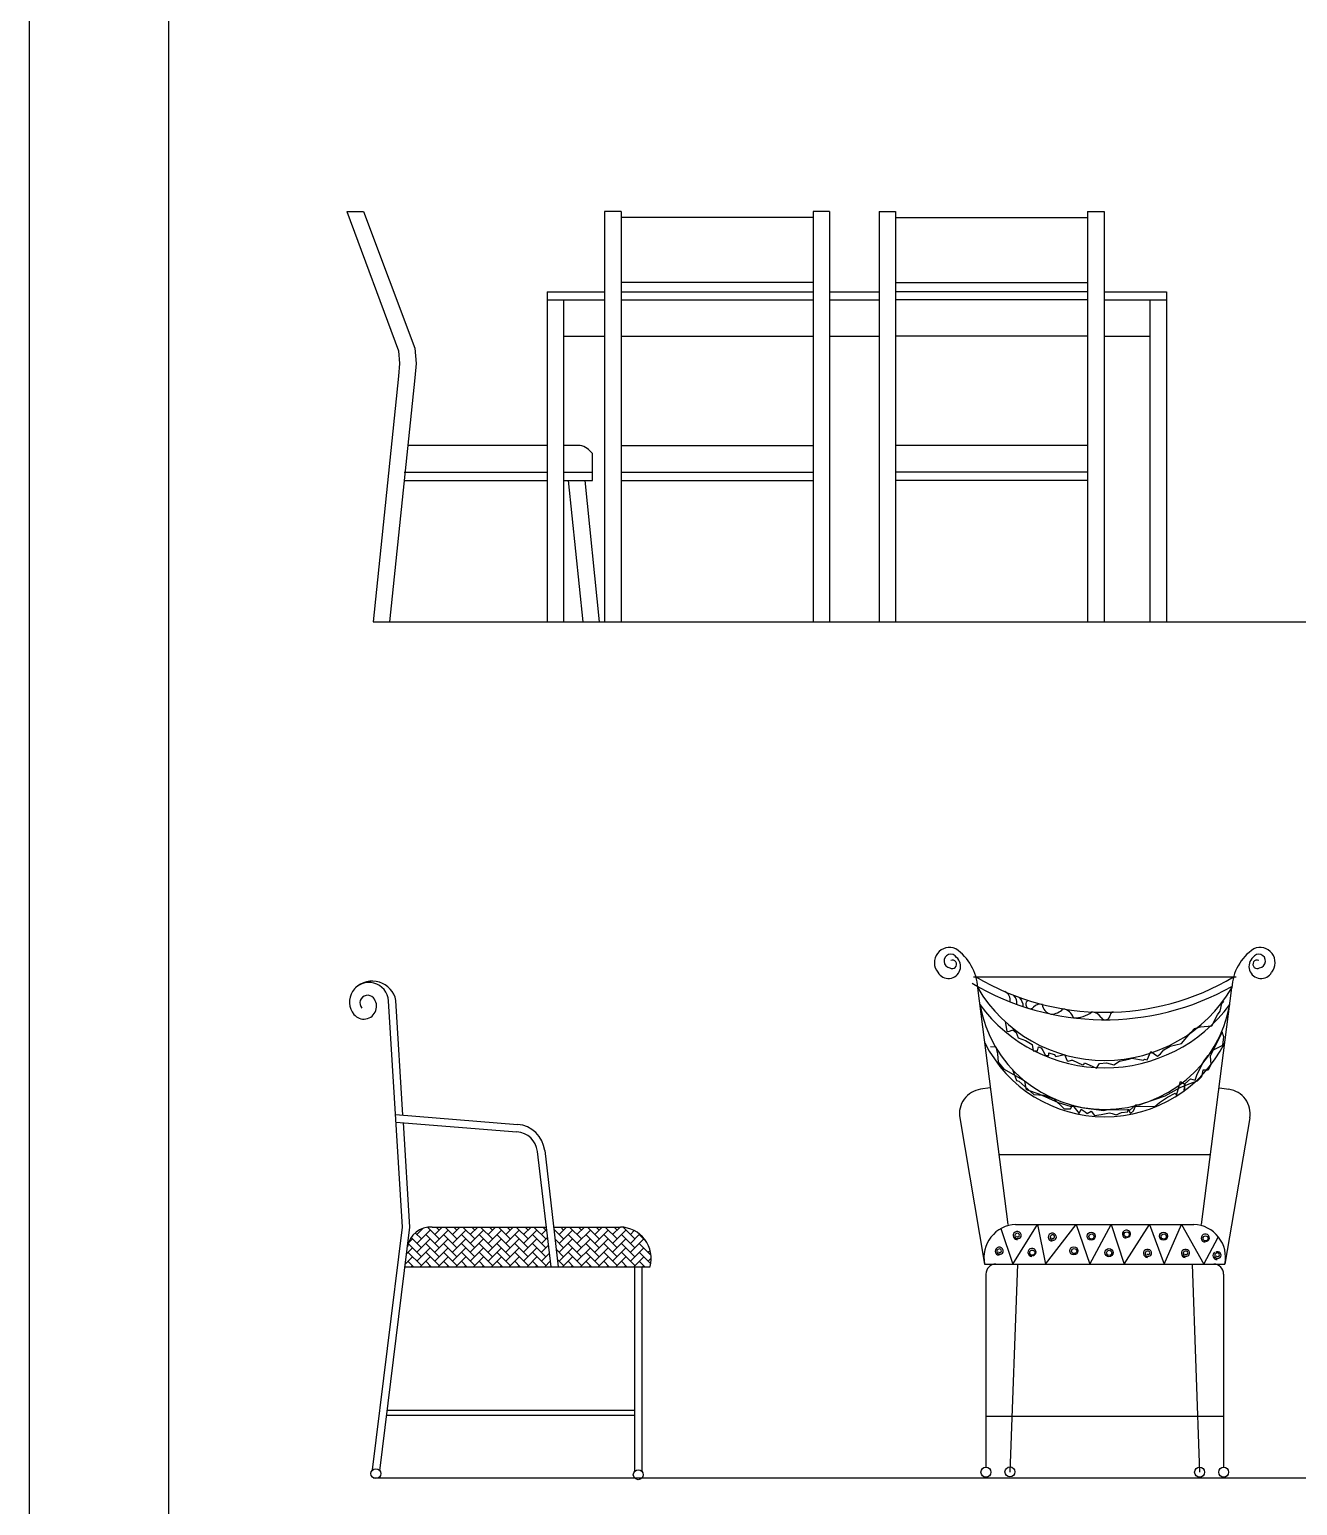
# Model space of a CAD drawing. Header units: inches. Extents: x 10 to 52.5, y 12.2 to 37.
# Drawn here: x 31.502 to 34.574, y 27.277 to 30.853 of the extents above; entities that cross this region are included whole.
import ezdxf

# ---------------------------------------------------------------- set-up
doc = ezdxf.new("R2010")
doc.units = ezdxf.units.IN
doc.header["$MEASUREMENT"] = 0
for name, color, linetype in [('02', 2, 'Continuous'), ('1', 1, 'Continuous'), ('kadrbm', 4, 'Continuous')]:
    doc.layers.add(name, color=color, linetype=linetype)

# ---------------------------------------------------------------- blocks, each defined once
blk = doc.blocks.new('kadrbm')
at = {"layer": 'kadrbm', "color": 4}
blk.add_lwpolyline([(0, 0), (0, 24.7972), (21, 24.7972), (21, 0), (0, 0)], close=True, dxfattribs=at)
blk.add_lwpolyline([(20.6631, 0.3257), (20.6631, 24.4603), (0.3369, 24.4603), (0.3369, 0.3257), (20.6631, 0.3257)], dxfattribs=at)

msp = doc.modelspace()

# ---------------------------------------------------------------- linework, layer by layer
at = {"layer": '02'}
for p, q in [((32.2703, 30.4114), (32.3114, 30.4114)), ((32.2703, 30.4114), (32.3955, 30.074)), ((32.3114, 30.4114), (32.4351, 30.0804)), ((32.895, 30.4114), (32.895, 29.4175)), ((32.935, 30.4114), (32.895, 30.4114)), ((32.935, 30.4114), (32.935, 29.4175)), ((33.4003, 30.3971), (32.935, 30.3971)), ((33.4003, 30.4114), (33.4003, 29.4175)), ((33.4403, 30.4114), (33.4003, 30.4114)), ((33.4403, 30.4114), (33.4403, 29.4175)), ((33.5601, 30.4114), (33.5601, 29.4175)), ((33.5601, 30.4114), (33.6001, 30.4114)), ((33.6001, 30.4114), (33.6001, 29.4175)), ((33.6001, 30.3971), (34.0654, 30.3971)), ((34.0654, 30.4114), (34.0654, 29.4175)), ((34.0654, 30.4114), (34.1054, 30.4114)), ((34.1054, 30.4114), (34.1054, 29.4175)), ((32.7564, 30.2175), (32.7564, 29.4175)), ((32.7564, 30.2175), (32.895, 30.2175)), ((33.4003, 30.2398), (32.935, 30.2398)), ((32.935, 30.2175), (33.4003, 30.2175)), ((33.4403, 30.2175), (33.5601, 30.2175)), ((33.6001, 30.2398), (34.0654, 30.2398)), ((34.0654, 30.2175), (33.6001, 30.2175)), ((34.1054, 30.2175), (34.2566, 30.2175)), ((34.2566, 30.2175), (34.2566, 29.4175)), ((32.7564, 30.1975), (32.895, 30.1975)), ((32.7964, 29.4175), (32.7964, 30.1975)), ((32.935, 30.1975), (33.4003, 30.1975)), ((33.4403, 30.1975), (33.5601, 30.1975)), ((34.0654, 30.1975), (33.6001, 30.1975)), ((34.1054, 30.1975), (34.2566, 30.1975)), ((34.2166, 30.1975), (34.2166, 29.4175)), ((32.7964, 30.1095), (32.895, 30.1095)), ((32.935, 30.1095), (33.4003, 30.1095)), ((33.4403, 30.1095), (33.5601, 30.1095)), ((34.0654, 30.1095), (33.6001, 30.1095)), ((34.1054, 30.1095), (34.2166, 30.1095)), ((32.3955, 30.074), (32.3983, 30.0433)), ((32.4351, 30.0804), (32.4384, 30.0433)), ((32.3983, 30.0433), (32.3955, 30.0127)), ((32.4384, 30.0433), (32.4353, 30.0089)), ((32.3955, 30.0127), (32.3342, 29.4175)), ((32.4353, 30.0089), (32.3744, 29.4175)), ((32.7578, 29.8448), (32.4184, 29.8448)), ((32.8358, 29.8448), (32.7964, 29.8448)), ((32.8659, 29.7604), (32.8659, 29.8254)), ((32.935, 29.8448), (33.4003, 29.8448)), ((34.0654, 29.8448), (33.6001, 29.8448)), ((32.4097, 29.7804), (32.7564, 29.7804)), ((32.4097, 29.7604), (32.7564, 29.7604)), ((32.7964, 29.7804), (32.8659, 29.7804)), ((32.7964, 29.7604), (32.8659, 29.7604)), ((32.8068, 29.7604), (32.8422, 29.4175)), ((32.847, 29.7604), (32.8823, 29.4175)), ((32.935, 29.7804), (33.4003, 29.7804)), ((32.935, 29.7604), (33.4003, 29.7604)), ((34.0654, 29.7804), (33.6001, 29.7804)), ((34.0654, 29.7604), (33.6001, 29.7604)), ((33.7891, 28.5577), (34.4251, 28.5577)), ((32.4054, 27.9515), (32.3716, 28.4995)), ((32.4067, 28.2225), (32.3896, 28.5006)), ((33.8727, 27.9577), (33.7992, 28.5314)), ((34.3415, 27.9577), (34.415, 28.5314)), ((34.3905, 28.4933), (34.3956, 28.4983)), ((34.3665, 28.439), (34.3804, 28.4655)), ((34.3804, 28.4655), (34.3867, 28.4743)), ((34.3867, 28.4743), (34.3905, 28.4933)), ((33.8656, 28.4491), (33.8695, 28.4263)), ((33.8695, 28.4263), (33.8746, 28.4251)), ((33.8746, 28.4251), (33.8847, 28.4289)), ((33.8847, 28.4289), (33.8923, 28.4225)), ((34.3159, 28.4225), (34.3247, 28.4326)), ((34.3247, 28.4326), (34.3387, 28.4364)), ((34.3387, 28.4364), (34.3665, 28.439)), ((33.8923, 28.4225), (33.8973, 28.4099)), ((33.8973, 28.4099), (33.915, 28.4036)), ((33.915, 28.4036), (33.9315, 28.3935)), ((33.9315, 28.3935), (33.934, 28.3783)), ((34.2653, 28.3897), (34.2931, 28.396)), ((34.2931, 28.396), (34.3058, 28.4112)), ((34.3058, 28.4112), (34.3159, 28.4225)), ((34.3918, 28.4238), (34.3627, 28.3657)), ((34.3703, 28.3809), (34.393, 28.3922)), ((34.3956, 28.4124), (34.3918, 28.4238)), ((34.393, 28.3922), (34.3956, 28.4124)), ((33.8442, 28.3872), (33.8303, 28.3884)), ((33.848, 28.3708), (33.8442, 28.3872)), ((33.8493, 28.3506), (33.848, 28.3708)), ((33.934, 28.3783), (33.9441, 28.3783)), ((33.9441, 28.3783), (33.9466, 28.3884)), ((33.9466, 28.3884), (33.953, 28.3859)), ((33.953, 28.3859), (33.9568, 28.3796)), ((33.9568, 28.3796), (33.9631, 28.367)), ((33.9631, 28.367), (33.9719, 28.367)), ((33.9719, 28.3733), (33.9846, 28.3695)), ((33.9719, 28.367), (33.9719, 28.3733)), ((33.9846, 28.3695), (33.9884, 28.3645)), ((33.9884, 28.3645), (34.0099, 28.3695)), ((34.0099, 28.3695), (34.0162, 28.3544)), ((34.0187, 28.3531), (34.0263, 28.3556)), ((34.0263, 28.3556), (34.0288, 28.3556)), ((34.0288, 28.3556), (34.0529, 28.3442)), ((34.1426, 28.3531), (34.1654, 28.3581)), ((34.1654, 28.3581), (34.173, 28.3607)), ((34.173, 28.3607), (34.2008, 28.3556)), ((34.2008, 28.3556), (34.2033, 28.3581)), ((34.2033, 28.3581), (34.2097, 28.3569)), ((34.2097, 28.3569), (34.2185, 28.3771)), ((34.2185, 28.3771), (34.235, 28.3657)), ((34.235, 28.3657), (34.2425, 28.3708)), ((34.2425, 28.3708), (34.2501, 28.3809)), ((34.2501, 28.3809), (34.2653, 28.3897)), ((34.3475, 28.3531), (34.3576, 28.367)), ((34.3576, 28.367), (34.3703, 28.3809)), ((34.3627, 28.3657), (34.3639, 28.3455)), ((33.8644, 28.3329), (33.8493, 28.3506)), ((33.9138, 28.3051), (33.8644, 28.3329)), ((33.8834, 28.3329), (33.8935, 28.3064)), ((34.0162, 28.3544), (34.0187, 28.3531)), ((34.0529, 28.3442), (34.0567, 28.3455)), ((34.0567, 28.3455), (34.0579, 28.3493)), ((34.0579, 28.3493), (34.0693, 28.3442)), ((34.0693, 28.3442), (34.087, 28.3367)), ((34.087, 28.3367), (34.0946, 28.348)), ((34.0946, 28.348), (34.111, 28.3493)), ((34.111, 28.3493), (34.1287, 28.3442)), ((34.1287, 28.3442), (34.1426, 28.3531)), ((34.326, 28.3076), (34.3311, 28.3215)), ((34.3311, 28.3215), (34.3475, 28.3531)), ((34.345, 28.3316), (34.3412, 28.3152)), ((34.3576, 28.3316), (34.345, 28.3316)), ((34.3639, 28.3455), (34.3576, 28.3316)), ((33.8293, 28.2886), (33.8063, 28.2853)), ((33.8935, 28.3064), (33.8986, 28.3051)), ((33.8986, 28.3051), (33.9353, 28.2723)), ((33.9176, 28.2836), (33.9138, 28.3051)), ((33.9479, 28.2735), (33.9176, 28.2836)), ((34.2893, 28.2887), (34.2527, 28.2685)), ((34.2805, 28.271), (34.2906, 28.3038)), ((34.3108, 28.2975), (34.2893, 28.2887)), ((34.2906, 28.3038), (34.3007, 28.2975)), ((34.2995, 28.2811), (34.3007, 28.2988)), ((34.3007, 28.2975), (34.2995, 28.2811)), ((34.3007, 28.2988), (34.3146, 28.3102)), ((34.3311, 28.3051), (34.3108, 28.2975)), ((34.3146, 28.3102), (34.326, 28.3076)), ((34.3412, 28.3152), (34.3311, 28.3051)), ((34.3848, 28.2886), (34.4078, 28.2853)), ((33.9353, 28.2723), (33.9593, 28.271)), ((33.9947, 28.2521), (33.9479, 28.2735)), ((33.9593, 28.271), (33.9833, 28.2622)), ((33.9833, 28.2622), (34.0086, 28.2382)), ((34.0238, 28.2432), (33.9947, 28.2521)), ((34.2008, 28.2508), (34.1907, 28.247)), ((34.2527, 28.2685), (34.2008, 28.2508)), ((34.2286, 28.2432), (34.24, 28.2533)), ((34.24, 28.2533), (34.259, 28.266)), ((34.259, 28.266), (34.278, 28.2761)), ((34.278, 28.2761), (34.2805, 28.271)), ((32.3886, 28.224), (32.6843, 28.2002)), ((33.7557, 28.2158), (33.816, 27.8617)), ((34.0086, 28.2382), (34.0238, 28.2382)), ((34.0238, 28.2382), (34.0288, 28.247)), ((34.0352, 28.2432), (34.0238, 28.2432)), ((34.0288, 28.247), (34.0453, 28.2268)), ((34.0554, 28.2394), (34.0352, 28.2432)), ((34.0453, 28.2268), (34.0503, 28.2369)), ((34.0503, 28.2369), (34.0592, 28.2306)), ((34.1047, 28.2331), (34.0554, 28.2394)), ((34.0592, 28.2306), (34.0642, 28.2268)), ((34.0642, 28.2268), (34.0744, 28.2319)), ((34.0744, 28.2319), (34.0819, 28.2218)), ((34.0819, 28.2218), (34.0984, 28.2243)), ((34.0984, 28.2243), (34.1186, 28.2281)), ((34.1148, 28.2356), (34.1047, 28.2331)), ((34.1679, 28.2344), (34.1148, 28.2356)), ((34.1186, 28.2281), (34.1249, 28.2268)), ((34.1249, 28.2268), (34.1351, 28.223)), ((34.1351, 28.223), (34.1477, 28.2293)), ((34.1477, 28.2293), (34.1629, 28.2306)), ((34.1629, 28.2306), (34.1641, 28.2369)), ((34.1641, 28.2369), (34.1692, 28.2268)), ((34.1818, 28.247), (34.1679, 28.2344)), ((34.1692, 28.2268), (34.1768, 28.2331)), ((34.1768, 28.2331), (34.1818, 28.2445)), ((34.1907, 28.247), (34.1818, 28.247)), ((34.1818, 28.2445), (34.2286, 28.2432)), ((34.4585, 28.2158), (34.3982, 27.8617)), ((32.3897, 28.2058), (32.6829, 28.1823)), ((32.4235, 27.951), (32.4079, 28.2044)), ((32.7322, 28.1347), (32.7649, 27.8555)), ((32.7501, 28.1368), (32.783, 27.8555)), ((33.8509, 28.1273), (34.3632, 28.1273)), ((32.3329, 27.363), (32.4054, 27.9515)), ((32.3508, 27.361), (32.4235, 27.951)), ((32.4512, 27.9012, 0.3429), (32.4263, 27.926, 0.3429)), ((32.4512, 27.9228, 0.3429), (32.4364, 27.9375, 0.3429)), ((32.4404, 27.9335, 0.3429), (32.4554, 27.9486, 0.3429)), ((32.4404, 27.912, 0.3429), (32.4727, 27.9443, 0.3429)), ((32.4512, 27.9443, 0.3429), (32.4494, 27.9461, 0.3429)), ((32.4943, 27.9012, 0.3429), (32.4619, 27.9335, 0.3429)), ((32.4943, 27.9228, 0.3429), (32.4659, 27.9511, 0.3429)), ((32.4774, 27.9515), (32.7536, 27.9515)), ((32.4835, 27.9335, 0.3429), (32.5015, 27.9515, 0.3429)), ((32.4835, 27.912, 0.3429), (32.5158, 27.9443, 0.3429)), ((32.4943, 27.9443, 0.3429), (32.487, 27.9515, 0.3429)), ((32.5374, 27.9012, 0.3429), (32.505, 27.9335, 0.3429)), ((32.5374, 27.9228, 0.3429), (32.5086, 27.9515, 0.3429)), ((32.5266, 27.9335, 0.3429), (32.5446, 27.9515, 0.3429)), ((32.5266, 27.912, 0.3429), (32.5589, 27.9443, 0.3429)), ((32.5374, 27.9443, 0.3429), (32.5301, 27.9515, 0.3429)), ((32.5805, 27.9012, 0.3429), (32.5482, 27.9335, 0.3429)), ((32.5805, 27.9228, 0.3429), (32.5517, 27.9515, 0.3429)), ((32.5697, 27.9335, 0.3429), (32.5877, 27.9515, 0.3429)), ((32.5697, 27.912, 0.3429), (32.602, 27.9443, 0.3429)), ((32.5805, 27.9443, 0.3429), (32.5732, 27.9515, 0.3429)), ((32.6236, 27.9012, 0.3429), (32.5913, 27.9335, 0.3429)), ((32.6236, 27.9228, 0.3429), (32.5948, 27.9515, 0.3429)), ((32.6128, 27.9335, 0.3429), (32.6308, 27.9515, 0.3429)), ((32.6128, 27.912, 0.3429), (32.6451, 27.9443, 0.3429)), ((32.6236, 27.9443, 0.3429), (32.6163, 27.9515, 0.3429)), ((32.6667, 27.9012, 0.3429), (32.6344, 27.9335, 0.3429)), ((32.6667, 27.9228, 0.3429), (32.6379, 27.9515, 0.3429)), ((32.6559, 27.9335, 0.3429), (32.6739, 27.9515, 0.3429)), ((32.6559, 27.912, 0.3429), (32.6882, 27.9443, 0.3429)), ((32.6667, 27.9443, 0.3429), (32.6595, 27.9515, 0.3429)), ((32.7098, 27.9012, 0.3429), (32.6775, 27.9335, 0.3429)), ((32.7098, 27.9228, 0.3429), (32.681, 27.9515, 0.3429)), ((32.699, 27.9335, 0.3429), (32.717, 27.9515, 0.3429)), ((32.699, 27.912, 0.3429), (32.7313, 27.9443, 0.3429)), ((32.7098, 27.9443, 0.3429), (32.7026, 27.9515, 0.3429)), ((32.7529, 27.9012, 0.3429), (32.7206, 27.9335, 0.3429)), ((32.7529, 27.9228, 0.3429), (32.7241, 27.9515, 0.3429)), ((32.7421, 27.9335, 0.3429), (32.7543, 27.9457, 0.3429)), ((32.7421, 27.912, 0.3429), (32.7566, 27.9264, 0.3429)), ((32.7529, 27.9443, 0.3429), (32.7457, 27.9515, 0.3429)), ((32.7718, 27.9515), (32.9334, 27.9515)), ((32.796, 27.9228, 0.3429), (32.7724, 27.9464, 0.3429)), ((32.7728, 27.9427, 0.3429), (32.7745, 27.9443, 0.3429)), ((32.7852, 27.9335, 0.3429), (32.8032, 27.9515, 0.3429)), ((32.7852, 27.912, 0.3429), (32.8176, 27.9443, 0.3429)), ((32.796, 27.9443, 0.3429), (32.7888, 27.9515, 0.3429)), ((32.8391, 27.9012, 0.3429), (32.8068, 27.9335, 0.3429)), ((32.8391, 27.9228, 0.3429), (32.8103, 27.9515, 0.3429)), ((32.8283, 27.9335, 0.3429), (32.8463, 27.9515, 0.3429)), ((32.8283, 27.912, 0.3429), (32.8607, 27.9443, 0.3429)), ((32.8391, 27.9443, 0.3429), (32.8319, 27.9515, 0.3429)), ((32.8822, 27.9012, 0.3429), (32.8499, 27.9335, 0.3429)), ((32.8822, 27.9228, 0.3429), (32.8534, 27.9515, 0.3429)), ((32.8714, 27.9335, 0.3429), (32.8895, 27.9515, 0.3429)), ((32.8714, 27.912, 0.3429), (32.9038, 27.9443, 0.3429)), ((32.8822, 27.9443, 0.3429), (32.875, 27.9515, 0.3429)), ((32.9253, 27.9012, 0.3429), (32.893, 27.9335, 0.3429)), ((32.9253, 27.9228, 0.3429), (32.8965, 27.9515, 0.3429)), ((32.9145, 27.9335, 0.3429), (32.9326, 27.9515, 0.3429)), ((32.9145, 27.912, 0.3429), (32.9469, 27.9443, 0.3429)), ((32.9253, 27.9443, 0.3429), (32.9181, 27.9515, 0.3429)), ((32.9684, 27.9012, 0.3429), (32.9361, 27.9335, 0.3429)), ((32.9684, 27.9228, 0.3429), (32.9401, 27.9511, 0.3429)), ((32.9577, 27.9335, 0.3429), (32.967, 27.9429, 0.3429)), ((32.9577, 27.912, 0.3429), (32.98, 27.9343, 0.3429)), ((32.9952, 27.9175, 0.3429), (32.9792, 27.9335, 0.3429)), ((33.855, 27.948), (33.8843, 27.8617)), ((33.8843, 27.8617), (33.9437, 27.9577)), ((33.8911, 27.9577), (34.3231, 27.9577)), ((33.9437, 27.9577), (33.9631, 27.8617)), ((33.9631, 27.8617), (34.0379, 27.9577)), ((34.0379, 27.9577), (34.0709, 27.8617)), ((34.0709, 27.8617), (34.1227, 27.9577)), ((34.1227, 27.9577), (34.1538, 27.8617)), ((34.1538, 27.8617), (34.2151, 27.9577)), ((34.2151, 27.9577), (34.2511, 27.8617)), ((34.2511, 27.8617), (34.2933, 27.9577)), ((34.2933, 27.9577), (34.347, 27.8617)), ((34.347, 27.8617), (34.3819, 27.9272)), ((32.4157, 27.8872, 0.3429), (32.4296, 27.9012, 0.3429)), ((32.4512, 27.8581, 0.3429), (32.4188, 27.8904, 0.3429)), ((32.4512, 27.8796, 0.3429), (32.4195, 27.9114, 0.3429)), ((32.4201, 27.9132, 0.3429), (32.4296, 27.9228, 0.3429)), ((32.4404, 27.8904, 0.3429), (32.4727, 27.9228, 0.3429)), ((32.4404, 27.8689, 0.3429), (32.4727, 27.9012, 0.3429)), ((32.4943, 27.8796, 0.3429), (32.4619, 27.912, 0.3429)), ((32.4943, 27.8581, 0.3429), (32.4619, 27.8904, 0.3429)), ((32.4835, 27.8904, 0.3429), (32.5158, 27.9228, 0.3429)), ((32.4835, 27.8689, 0.3429), (32.5158, 27.9012, 0.3429)), ((32.5374, 27.8796, 0.3429), (32.505, 27.912, 0.3429)), ((32.5374, 27.8581, 0.3429), (32.505, 27.8904, 0.3429)), ((32.5266, 27.8904, 0.3429), (32.5589, 27.9228, 0.3429)), ((32.5266, 27.8689, 0.3429), (32.5589, 27.9012, 0.3429)), ((32.5805, 27.8796, 0.3429), (32.5482, 27.912, 0.3429)), ((32.5805, 27.8581, 0.3429), (32.5482, 27.8904, 0.3429)), ((32.5697, 27.8904, 0.3429), (32.602, 27.9228, 0.3429)), ((32.5697, 27.8689, 0.3429), (32.602, 27.9012, 0.3429)), ((32.6236, 27.8796, 0.3429), (32.5913, 27.912, 0.3429)), ((32.6236, 27.8581, 0.3429), (32.5913, 27.8904, 0.3429)), ((32.6128, 27.8904, 0.3429), (32.6451, 27.9228, 0.3429)), ((32.6128, 27.8689, 0.3429), (32.6451, 27.9012, 0.3429)), ((32.6667, 27.8796, 0.3429), (32.6344, 27.912, 0.3429)), ((32.6667, 27.8581, 0.3429), (32.6344, 27.8904, 0.3429)), ((32.6559, 27.8904, 0.3429), (32.6882, 27.9228, 0.3429)), ((32.6559, 27.8689, 0.3429), (32.6882, 27.9012, 0.3429)), ((32.7098, 27.8796, 0.3429), (32.6775, 27.912, 0.3429)), ((32.7098, 27.8581, 0.3429), (32.6775, 27.8904, 0.3429)), ((32.699, 27.8904, 0.3429), (32.7313, 27.9228, 0.3429)), ((32.699, 27.8689, 0.3429), (32.7313, 27.9012, 0.3429)), ((32.7529, 27.8796, 0.3429), (32.7206, 27.912, 0.3429)), ((32.7529, 27.8581, 0.3429), (32.7206, 27.8904, 0.3429)), ((32.7421, 27.8904, 0.3429), (32.7588, 27.9071, 0.3429)), ((32.796, 27.9012, 0.3429), (32.7752, 27.922, 0.3429)), ((32.796, 27.8796, 0.3429), (32.7781, 27.8976, 0.3429)), ((32.7852, 27.8904, 0.3429), (32.8176, 27.9228, 0.3429)), ((32.7852, 27.8689, 0.3429), (32.8176, 27.9012, 0.3429)), ((32.8391, 27.8796, 0.3429), (32.8068, 27.912, 0.3429)), ((32.8391, 27.8581, 0.3429), (32.8068, 27.8904, 0.3429)), ((32.8283, 27.8904, 0.3429), (32.8607, 27.9228, 0.3429)), ((32.8283, 27.8689, 0.3429), (32.8607, 27.9012, 0.3429)), ((32.8822, 27.8796, 0.3429), (32.8499, 27.912, 0.3429)), ((32.8822, 27.8581, 0.3429), (32.8499, 27.8904, 0.3429)), ((32.8714, 27.8904, 0.3429), (32.9038, 27.9228, 0.3429)), ((32.8714, 27.8689, 0.3429), (32.9038, 27.9012, 0.3429)), ((32.9253, 27.8796, 0.3429), (32.893, 27.912, 0.3429)), ((32.9253, 27.8581, 0.3429), (32.893, 27.8904, 0.3429)), ((32.9145, 27.8904, 0.3429), (32.9469, 27.9228, 0.3429)), ((32.9145, 27.8689, 0.3429), (32.9469, 27.9012, 0.3429)), ((32.9684, 27.8796, 0.3429), (32.9361, 27.912, 0.3429)), ((32.9684, 27.8581, 0.3429), (32.9361, 27.8904, 0.3429)), ((32.9577, 27.8904, 0.3429), (32.99, 27.9228, 0.3429)), ((32.9577, 27.8689, 0.3429), (32.99, 27.9012, 0.3429)), ((33.0076, 27.8836, 0.3429), (32.9792, 27.912, 0.3429)), ((33.007, 27.8626, 0.3429), (32.9792, 27.8904, 0.3429)), ((33.0008, 27.8904, 0.3429), (33.0054, 27.8951, 0.3429)), ((32.4118, 27.8555), (33.0054, 27.8555)), ((32.4126, 27.8627, 0.3429), (32.4296, 27.8796, 0.3429)), ((32.4322, 27.8555, 0.3429), (32.4188, 27.8689, 0.3429)), ((32.4271, 27.8555, 0.3429), (32.4296, 27.8581, 0.3429)), ((32.4486, 27.8555, 0.3429), (32.4727, 27.8796, 0.3429)), ((32.4753, 27.8555, 0.3429), (32.4619, 27.8689, 0.3429)), ((32.4702, 27.8555, 0.3429), (32.4727, 27.8581, 0.3429)), ((32.4917, 27.8555, 0.3429), (32.5158, 27.8796, 0.3429)), ((32.5184, 27.8555, 0.3429), (32.505, 27.8689, 0.3429)), ((32.5133, 27.8555, 0.3429), (32.5158, 27.8581, 0.3429)), ((32.5348, 27.8555, 0.3429), (32.5589, 27.8796, 0.3429)), ((32.5615, 27.8555, 0.3429), (32.5482, 27.8689, 0.3429)), ((32.5564, 27.8555, 0.3429), (32.5589, 27.8581, 0.3429)), ((32.5779, 27.8555, 0.3429), (32.602, 27.8796, 0.3429)), ((32.6046, 27.8555, 0.3429), (32.5913, 27.8689, 0.3429)), ((32.5995, 27.8555, 0.3429), (32.602, 27.8581, 0.3429)), ((32.621, 27.8555, 0.3429), (32.6451, 27.8796, 0.3429)), ((32.6477, 27.8555, 0.3429), (32.6344, 27.8689, 0.3429)), ((32.6426, 27.8555, 0.3429), (32.6451, 27.8581, 0.3429)), ((32.6641, 27.8555, 0.3429), (32.6882, 27.8796, 0.3429)), ((32.6908, 27.8555, 0.3429), (32.6775, 27.8689, 0.3429)), ((32.6857, 27.8555, 0.3429), (32.6882, 27.8581, 0.3429)), ((32.7072, 27.8555, 0.3429), (32.7313, 27.8796, 0.3429)), ((32.7339, 27.8555, 0.3429), (32.7206, 27.8689, 0.3429)), ((32.7288, 27.8555, 0.3429), (32.7313, 27.8581, 0.3429)), ((32.7421, 27.8689, 0.3429), (32.7611, 27.8878, 0.3429)), ((32.7503, 27.8555, 0.3429), (32.7633, 27.8685, 0.3429)), ((32.796, 27.8581, 0.3429), (32.7809, 27.8732, 0.3429)), ((32.7935, 27.8555, 0.3429), (32.8176, 27.8796, 0.3429)), ((32.8201, 27.8555, 0.3429), (32.8068, 27.8689, 0.3429)), ((32.815, 27.8555, 0.3429), (32.8176, 27.8581, 0.3429)), ((32.8366, 27.8555, 0.3429), (32.8607, 27.8796, 0.3429)), ((32.8632, 27.8555, 0.3429), (32.8499, 27.8689, 0.3429)), ((32.8581, 27.8555, 0.3429), (32.8607, 27.8581, 0.3429)), ((32.8797, 27.8555, 0.3429), (32.9038, 27.8796, 0.3429)), ((32.9063, 27.8555, 0.3429), (32.893, 27.8689, 0.3429)), ((32.9012, 27.8555, 0.3429), (32.9038, 27.8581, 0.3429)), ((32.9228, 27.8555, 0.3429), (32.9469, 27.8796, 0.3429)), ((32.9494, 27.8555, 0.3429), (32.9361, 27.8689, 0.3429)), ((32.9443, 27.8555, 0.3429), (32.9469, 27.8581, 0.3429)), ((32.9659, 27.8555, 0.3429), (32.99, 27.8796, 0.3429)), ((32.9677, 27.8555), (32.9677, 27.3593)), ((32.9925, 27.8555, 0.3429), (32.9792, 27.8689, 0.3429)), ((32.9857, 27.8555), (32.9857, 27.3596)), ((32.9874, 27.8555, 0.3429), (32.99, 27.8581, 0.3429)), ((33.0008, 27.8689, 0.3429), (33.008, 27.8761, 0.3429)), ((33.0054, 27.8555), (33.0054, 27.8555)), ((33.816, 27.8617), (34.3982, 27.8617)), ((33.8956, 27.8617), (33.8772, 27.3577)), ((34.3186, 27.8617), (34.3369, 27.3577)), ((33.8191, 27.8377), (33.8191, 27.3697)), ((34.3951, 27.8377), (34.3951, 27.3697)), ((32.3689, 27.5079), (32.9677, 27.5079)), ((32.3674, 27.4959), (32.9677, 27.4959)), ((33.8191, 27.4932), (34.3951, 27.4932))]:
    msp.add_line(p, q, dxfattribs=at)
for centre, radius in [((34.0742, 27.9293), 0.00987), ((34.0748, 27.9286), 0.00627), ((34.1602, 27.9335), 0.00627), ((34.2493, 27.9293), 0.00987), ((34.2499, 27.9286), 0.00627), ((34.3514, 27.924), 0.00627), ((33.9315, 27.8895), 0.00627), ((34.0322, 27.8939), 0.00987), ((34.0328, 27.8933), 0.00627), ((34.1173, 27.8896), 0.00987), ((34.1179, 27.8889), 0.00627), ((32.341, 27.3541), 0.012), ((32.9768, 27.3515), 0.012), ((33.8191, 27.3577), 0.012), ((33.8773, 27.3584), 0.012), ((34.3369, 27.3577), 0.012), ((34.3951, 27.3577), 0.012)]:
    msp.add_circle(centre, radius, dxfattribs=at)
for centre, radius, start, end in [((32.8258, 29.7963), 0.0495, 36.0118, 78.4243), ((33.731, 28.5921), 0.0367, 65.9139, 219.5715), ((33.7341, 28.596), 0.0165, 32.3134, 262.0532), ((33.6775, 28.5248), 0.1219, 2.9291, 55.8293), ((34.5366, 28.5248), 0.1219, 124.1707, 177.0709), ((34.4801, 28.596), 0.0165, 277.9468, 147.6866), ((34.4832, 28.5921), 0.0367, 320.4285, 114.0861), ((33.7284, 28.583), 0.0293, 209.0145, 48.0741), ((33.7378, 28.5881), 0.0103, 234.6505, 112.6307), ((34.4858, 28.583), 0.0293, 131.9259, 330.9855), ((34.4764, 28.5881), 0.0103, 67.3693, 305.3495), ((32.3243, 28.4966), 0.0474, 3.5342, 219.1543), ((32.3322, 28.4886), 0.0586, 11.8243, 134.0307), ((34.1071, 29.0816), 0.6279, 239.2046, 299.3868), ((34.1071, 29.0816), 0.6099, 239.2046, 300.7954), ((32.3117, 28.4863), 0.031, 219.1543, 41.1451), ((32.3209, 28.4943), 0.0187, 41.1451, 222.4179), ((34.1071, 28.7126), 0.3574, 210.5305, 329.4695), ((33.8555, 28.5012), 0.0227, 349.482, 65.4101), ((33.8694, 28.4945), 0.0251, 351.7422, 47.7178), ((33.8745, 28.484), 0.0353, 2.463, 42.197), ((33.9264, 28.4912), 0.0108, 118.4405, 319.0686), ((34.1071, 28.544), 0.3074, 190.0286, 349.9714), ((34.1071, 28.7126), 0.3754, 216.2706, 323.7294), ((33.9506, 28.4702), 0.0212, 74.302, 139.0686), ((33.9826, 28.4942), 0.0275, 186.9527, 256.5621), ((33.9766, 28.507), 0.0397, 270.6146, 317.4635), ((34.0016, 28.4493), 0.0311, 16.699, 82.2347), ((34.0319, 28.5332), 0.0749, 269.6384, 305.8924), ((34.0731, 28.4424), 0.0303, 33.807, 84.8535), ((34.1082, 28.4653), 0.0117, 211.6688, 356.9925), ((34.1277, 28.4643), 0.00779, 84.5848, 176.9925), ((34.1071, 28.544), 0.3254, 206.6328, 333.3672), ((33.8148, 28.2259), 0.06, 98.1301, 189.6699), ((34.3993, 28.2259), 0.06, 350.3301, 81.8699), ((32.6786, 28.1285), 0.054, 6.67, 85.4145), ((32.6786, 28.1285), 0.072, 6.67, 85.4145), ((32.4739, 27.8948), 0.0569, 86.3971, 171.2552), ((32.9316, 27.8752), 0.0764, 345.0923, 88.6475), ((33.8944, 27.8778), 0.08, 92.3491, 191.6021), ((33.8949, 27.9308), 0.00987, 16.347, 267.3994), ((33.8955, 27.9301), 0.00627, 69.3753, 224.7435), ((33.8967, 27.9313), 0.00798, 224.7435, 16.347), ((33.8962, 27.932), 0.00427, 218.4959, 69.3753), ((33.9801, 27.927), 0.00987, 16.347, 267.2848), ((33.9807, 27.9264), 0.00627, 69.3753, 224.7435), ((33.9819, 27.9276), 0.00798, 224.7435, 16.347), ((33.9814, 27.9282), 0.00427, 218.4959, 69.3753), ((34.1596, 27.9342), 0.00987, 16.347, 267.2848), ((34.1614, 27.9347), 0.00798, 224.7435, 16.347), ((34.3198, 27.8778), 0.08, 348.3979, 87.6509), ((34.3508, 27.9247), 0.00987, 16.347, 267.3994), ((34.3526, 27.9252), 0.00798, 224.7435, 16.347), ((33.8514, 27.893), 0.00987, 16.347, 267.3994), ((33.852, 27.8923), 0.00627, 69.3753, 224.7435), ((33.8532, 27.8935), 0.00798, 224.7435, 16.347), ((33.8527, 27.8942), 0.00427, 218.4959, 69.3753), ((33.9309, 27.8902), 0.00987, 16.347, 267.2848), ((33.9327, 27.8907), 0.00798, 224.7435, 16.347), ((34.2107, 27.8878), 0.00987, 16.347, 267.3994), ((34.2113, 27.8872), 0.00627, 69.3753, 224.7435), ((34.2126, 27.8884), 0.00798, 224.7435, 16.347), ((34.212, 27.889), 0.00427, 218.4959, 69.3753), ((34.3026, 27.8878), 0.00987, 16.347, 267.3994), ((34.3032, 27.8872), 0.00627, 69.3753, 224.7435), ((34.3044, 27.8884), 0.00798, 224.7435, 16.347), ((34.3039, 27.889), 0.00427, 218.4959, 69.3753), ((34.3795, 27.8828), 0.0102, 129.4912, 267.4253), ((34.381, 27.8836), 0.00798, 224.7435, 129.5924), ((33.8431, 27.8377), 0.024, 90, 180), ((34.3711, 27.8377), 0.024, 0, 90), ((34.3798, 27.8824), 0.00627, 69.3753, 224.7435), ((34.3805, 27.8843), 0.00427, 218.4959, 69.3753)]:
    msp.add_arc(centre, radius, start, end, dxfattribs=at)
at = {"layer": '1'}
for p, q in [((32.3342, 29.4175), (52.1649, 29.4175)), ((32.3342, 27.3442), (52.1649, 27.3442))]:
    msp.add_line(p, q, dxfattribs=at)

# ---------------------------------------------------------------- block references
at = {"layer": 'kadrbm'}
msp.add_blockref('kadrbm', (31.5018, 12.2106), dxfattribs=at)

doc.saveas('drawing.dxf')
